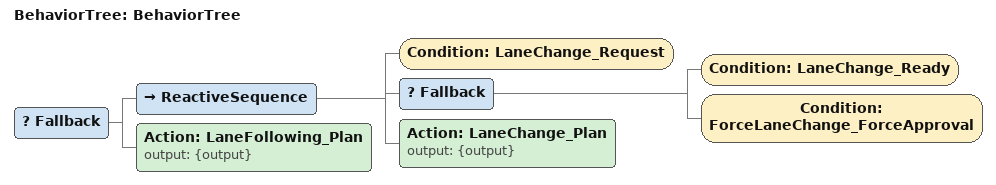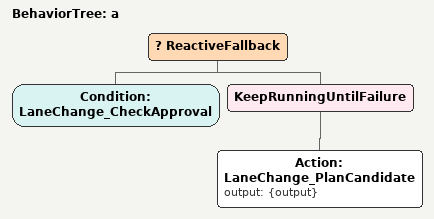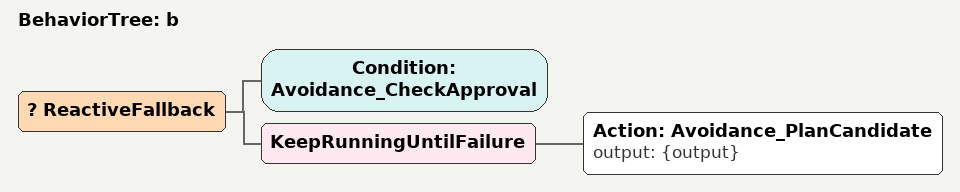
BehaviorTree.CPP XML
<?xml version="1.0"?>
<root main_tree_to_execute="BehaviorTree">
    <BehaviorTree ID="BehaviorTree">
        <Fallback>
            <ReactiveSequence>
                <Condition ID="LaneChange_Request"/>
                <Fallback>
                    <Condition ID="LaneChange_Ready"/>
                    <Condition ID="ForceLaneChange_ForceApproval"/>
                </Fallback>
                <Action ID="LaneChange_Plan" output="{output}"/>
            </ReactiveSequence>
            <Action ID="LaneFollowing_Plan" output="{output}"/>
        </Fallback>
    </BehaviorTree>
    <BehaviorTree ID="a">
        <ReactiveFallback>
            <Condition ID="LaneChange_CheckApproval"/>
            <KeepRunningUntilFailure>
                <Action ID="LaneChange_PlanCandidate" output="{output}"/>
            </KeepRunningUntilFailure>
        </ReactiveFallback>
    </BehaviorTree>
    <BehaviorTree ID="b">
        <ReactiveFallback>
            <Condition ID="Avoidance_CheckApproval"/>
            <KeepRunningUntilFailure>
                <Action ID="Avoidance_PlanCandidate" output="{output}"/>
            </KeepRunningUntilFailure>
        </ReactiveFallback>
    </BehaviorTree>
</root>
